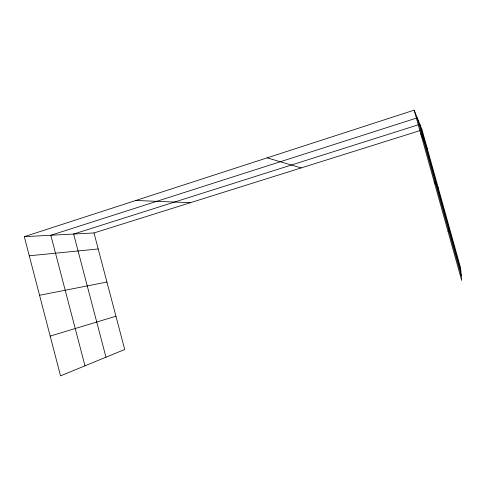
<?xml version="1.0" encoding="UTF-8"?>
<svg xmlns="http://www.w3.org/2000/svg" width="486" height="486" viewBox="0 0 486 486"><rect width="100%" height="100%" fill="white"/><g stroke="black" fill="none" stroke-linecap="round" stroke-linejoin="round"><path stroke-width="0.73" d="M448.104 231.749L449.532 228.262M24.3 236.676L93.992 232.952L124.708 349.501L60.537 375.86L24.3 236.676L414.157 110.14L422.085 129.956L460.509 267.573L461.7 280.446L414.157 110.14M93.992 232.952L422.085 129.956M50.186 336.099L115.935 316.228M39.56 295.275L106.932 282.05M29.275 255.794L98.215 248.972M135.855 200.469L190.324 202.711M267.172 157.853L301.168 167.913M434.162 181.788L438.263 187.9M420.682 133.51L427.364 148.862M460.85 271.237L419.825 124.313L73.629 234.039L105.966 357.198M461.238 275.434L417.243 117.855L50.823 235.26L84.977 365.818"/></g></svg>
